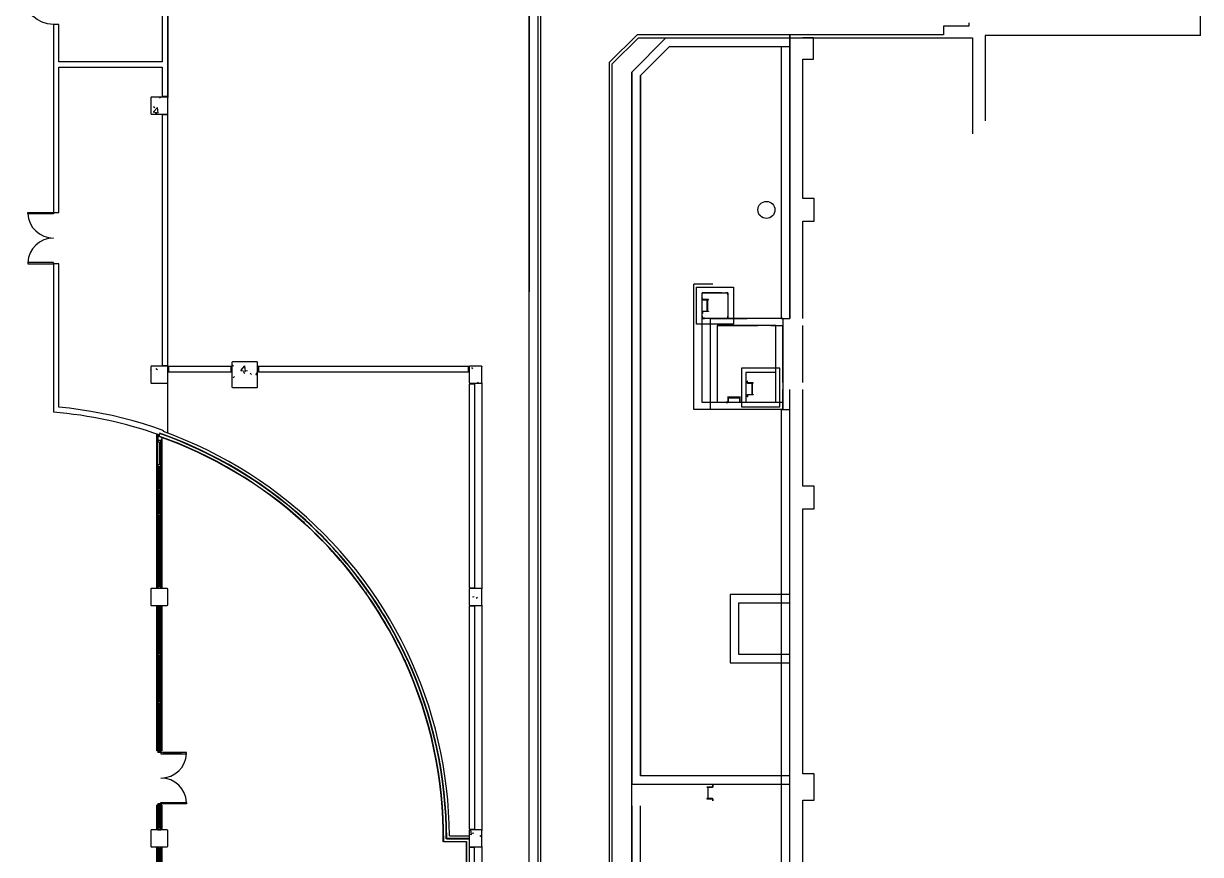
# Model space of a CAD drawing. Extents: x -2225 to 2382, y 4758 to 10467.
# Drawn here: x 698 to 2350, y 7606 to 8773 of the extents above; entities that cross this region are included whole.
import ezdxf

# ---------------------------------------------------------------- set-up
doc = ezdxf.new("R2010")
doc.units = 0
doc.header["$LTSCALE"] = 48
doc.header["$MEASUREMENT"] = 0
doc.layers.get('0').update_dxf_attribs({"linetype": 'CONTINUOUS'})
for name, color, linetype in [('COL', 14, 'CONTINUOUS'), ('EQUIP', 30, 'CONTINUOUS'), ('EXDOOR', 8, 'CONTINUOUS'), ('EXWALL', 8, 'CONTINUOUS'), ('EXWINDOW', 8, 'CONTINUOUS')]:
    doc.layers.add(name, color=color, linetype=linetype)

# ---------------------------------------------------------------- blocks, each defined once
blk = doc.blocks.new('*U27')
at = {"linetype": 'BYBLOCK', "flags": 128}
blk.add_lwpolyline([(0, 0), (0.25, 0, -0.414214), (0.23, -0.02), (0.05, -0.02, 0.414214), (0.02, -0.05), (0.02, -0.23, -0.414214), (0, -0.25), (0, 0)], format="xyb", close=True, dxfattribs=at)
blk = doc.blocks.new('6-00-DRS')
at = {"color": 0}
for p, q in [((0, 36), (0, 0)), ((1.8, 36), (0, 36)), ((1.8, 0), (1.8, 36)), ((70.2, 0), (70.2, 36)), ((70.2, 36), (72, 36)), ((72, 36), (72, 0)), ((0, 0), (1.8, 0)), ((72, 0), (70.2, 0))]:
    blk.add_line(p, q, dxfattribs=at)
for centre, start, end in [((-0.1, 0), 0.049, 87.097), ((72.1, 0), 92.903, 179.951)]:
    blk.add_arc(centre, 36.1, start, end, dxfattribs=at)
blk = doc.blocks.new('3-06-DR')
at = {"color": 0}
for p, q in [((0, 42), (0, 0)), ((1.8, 42), (0, 42)), ((1.8, 0), (1.8, 42)), ((0, 0), (1.8, 0))]:
    blk.add_line(p, q, dxfattribs=at)
blk.add_arc((-0.1, 0), 42.1, 0.0359, 87.5264, dxfattribs=at)

msp = doc.modelspace()

# ---------------------------------------------------------------- linework, layer by layer
at = {"layer": 'COL', "ltscale": 0.01}
for p, q in [((877.1, 8669.6), (876.4, 8668.8)), ((876.4, 8668.8), (876.4, 8646.3)), ((899.6, 8669.6), (877.1, 8669.6)), ((888.7, 8668.4), (890.2, 8669.6)), ((900.4, 8668.8), (899.6, 8669.6)), ((900.4, 8646.3), (900.4, 8668.8)), ((876.4, 8646.3), (877.1, 8645.6)), ((877.1, 8645.6), (899.6, 8645.6)), ((879.9, 8648.6), (886.8, 8647.6)), ((880, 8648.6), (885.9, 8654.8)), ((880.1, 8656.4), (882.3, 8655)), ((882.6, 8647.7), (884.5, 8646)), ((886.7, 8647.6), (885.9, 8654.9)), ((899.6, 8645.6), (900.4, 8646.3)), ((991.1, 8297.6), (990.4, 8296.8)), ((990.4, 8296.8), (990.4, 8262.3)), ((1025.6, 8297.6), (991.1, 8297.6)), ((1026.4, 8296.8), (1025.6, 8297.6)), ((1026.4, 8262.3), (1026.4, 8296.8)), ((877.1, 8291.6), (876.4, 8290.8)), ((876.4, 8290.8), (876.4, 8268.3)), ((876.4, 8286.2), (876.7, 8286.5)), ((899.6, 8291.6), (877.1, 8291.6)), ((883.4, 8288.5), (885.6, 8287.1)), ((900.4, 8290.8), (899.6, 8291.6)), ((900.4, 8268.3), (900.4, 8290.8)), ((990.4, 8293.5), (992.4, 8292.3)), ((1002.6, 8285.8), (1008.6, 8292)), ((1002.6, 8285.8), (1009.5, 8284.7)), ((1006.4, 8283.3), (1008.6, 8281.9)), ((1009.4, 8284.7), (1008.6, 8292)), ((1009.8, 8285.1), (1012.3, 8285.4)), ((1016.1, 8281.8), (1018, 8280.1)), ((1023.9, 8280), (1026.4, 8283)), ((1023.9, 8280), (1026.4, 8279.8)), ((1324.1, 8291.6), (1323.4, 8290.8)), ((1323.4, 8290.8), (1323.4, 8268.3)), ((1340.6, 8291.6), (1324.1, 8291.6)), ((1326.5, 8289.8), (1328.3, 8288.1)), ((1341.4, 8290.8), (1340.6, 8291.6)), ((1341.4, 8268.3), (1341.4, 8290.8)), ((876.4, 8268.3), (877.1, 8267.6)), ((877.1, 8267.6), (899.6, 8267.6)), ((899.6, 8267.6), (900.4, 8268.3)), ((990.4, 8262.3), (991.1, 8261.6)), ((991.9, 8275.4), (993.9, 8277)), ((1025.6, 8261.6), (1026.4, 8262.3)), ((1323.4, 8268.3), (1324.1, 8267.6)), ((1324.1, 8267.6), (1340.6, 8267.6)), ((1334.4, 8269.4), (1336.5, 8268.1)), ((1340.6, 8267.6), (1341.4, 8268.3)), ((991.1, 8261.6), (1025.6, 8261.6)), ((877.1, 7979.6), (876.4, 7978.8)), ((876.4, 7978.8), (876.4, 7956.3)), ((899.6, 7979.6), (877.1, 7979.6)), ((900.4, 7978.8), (899.6, 7979.6)), ((900.4, 7956.3), (900.4, 7978.8)), ((1324.1, 7979.6), (1323.4, 7978.8)), ((1323.4, 7978.8), (1323.4, 7956.3)), ((1340.6, 7979.6), (1324.1, 7979.6)), ((1328.1, 7967.7), (1330.6, 7968.1)), ((1333.2, 7965.7), (1335.2, 7967.3)), ((1341.4, 7978.8), (1340.6, 7979.6)), ((1341.4, 7956.3), (1341.4, 7978.8)), ((876.4, 7956.3), (877.1, 7955.6)), ((877.1, 7955.6), (899.6, 7955.6)), ((899.6, 7955.6), (900.4, 7956.3)), ((1323.4, 7956.3), (1324.1, 7955.6)), ((1324.1, 7955.6), (1340.6, 7955.6)), ((1340.6, 7955.6), (1341.4, 7956.3)), ((877.1, 7640.6), (876.4, 7639.8)), ((876.4, 7639.8), (876.4, 7617.3)), ((899.6, 7640.6), (877.1, 7640.6)), ((900.4, 7639.8), (899.6, 7640.6)), ((900.4, 7617.3), (900.4, 7639.8)), ((1323.4, 7638.7), (1325.2, 7640.6)), ((1324.1, 7640.6), (1323.4, 7639.8)), ((1323.4, 7639.8), (1323.4, 7617.3)), ((1323.4, 7634.4), (1326.6, 7633.9)), ((1340.6, 7640.6), (1324.1, 7640.6)), ((1326.6, 7633.9), (1325.8, 7640.6)), ((1327.6, 7636.1), (1330.1, 7636.4)), ((1341.4, 7639.8), (1340.6, 7640.6)), ((1341.4, 7617.3), (1341.4, 7639.8)), ((876.4, 7617.3), (877.1, 7616.6)), ((899.6, 7616.6), (900.4, 7617.3)), ((1323.4, 7617.3), (1324.1, 7616.6)), ((1338.5, 7632.8), (1340.6, 7631.4)), ((1340.6, 7616.6), (1341.4, 7617.3)), ((877.1, 7616.6), (899.6, 7616.6)), ((1324.1, 7616.6), (1340.6, 7616.6))]:
    msp.add_line(p, q, dxfattribs=at)
at = {"layer": 'COL', "flags": 128}
for points in [[(1650.7, 8387.8), (1650.7, 8385.5, 0.414214), (1651.5, 8384.8), (1659.2, 8384.8), (1659.2, 8385.1), (1651.5, 8385.1, -0.414214), (1651.1, 8385.5), (1651.1, 8387.8), (1650.7, 8387.8)], [(1650.7, 8365.8), (1650.7, 8368, -0.414214), (1651.5, 8368.8), (1659.2, 8368.8), (1659.2, 8368.4), (1651.5, 8368.4, 0.414214), (1651.1, 8368), (1651.1, 8365.8), (1650.7, 8365.8)], [(1665.7, 7703.4), (1665.7, 7701.1, -0.414214), (1665, 7700.4), (1657.2, 7700.4), (1657.2, 7700.7), (1665, 7700.7, 0.414214), (1665.4, 7701.1), (1665.4, 7703.4), (1665.7, 7703.4)], [(1665.7, 7681.4), (1665.7, 7683.6, 0.414214), (1665, 7684.4), (1657.2, 7684.4), (1657.2, 7684), (1665, 7684, -0.414214), (1665.4, 7683.6), (1665.4, 7681.4), (1665.7, 7681.4)]]:
    msp.add_lwpolyline(points, format="xyb", close=True, dxfattribs=at)
for points in [[(1657.4, 8368.8), (1657.4, 8384.8), (1658.1, 8384.8), (1658.1, 8368.8), (1657.4, 8368.8)], [(1659.1, 7684.4), (1659.1, 7700.4), (1658.4, 7700.4), (1658.4, 7684.4), (1659.1, 7684.4)]]:
    msp.add_lwpolyline(points, close=True, dxfattribs=at)
at = {"layer": 'EQUIP', "flags": 128}
for points in [[(1650.7, 8387.8), (1650.7, 8385.5, 0.414214), (1651.5, 8384.8), (1659.2, 8384.8), (1659.2, 8385.1), (1651.5, 8385.1, -0.414214), (1651.1, 8385.5), (1651.1, 8387.8), (1650.7, 8387.8)], [(1650.7, 8365.8), (1650.7, 8368, -0.414214), (1651.5, 8368.8), (1659.2, 8368.8), (1659.2, 8368.4), (1651.5, 8368.4, 0.414214), (1651.1, 8368), (1651.1, 8365.8), (1650.7, 8365.8)], [(1713.7, 8270.8), (1713.7, 8268.5, 0.414214), (1714.5, 8267.8), (1722.2, 8267.8), (1722.2, 8268.1), (1714.5, 8268.1, -0.414214), (1714.1, 8268.5), (1714.1, 8270.8), (1713.7, 8270.8)], [(1713.7, 8248.8), (1713.7, 8251, -0.414214), (1714.5, 8251.8), (1722.2, 8251.8), (1722.2, 8251.4), (1714.5, 8251.4, 0.414214), (1714.1, 8251), (1714.1, 8248.8), (1713.7, 8248.8)]]:
    msp.add_lwpolyline(points, format="xyb", close=True, dxfattribs=at)
for points in [[(1657.4, 8384.8), (1657.4, 8368.8), (1658.1, 8368.8), (1658.1, 8384.8), (1657.4, 8384.8)], [(1720.4, 8267.8), (1720.4, 8251.8), (1721.1, 8251.8), (1721.1, 8267.8), (1720.4, 8267.8)]]:
    msp.add_lwpolyline(points, close=True, dxfattribs=at)
at = {"layer": 'EXWALL'}
for p, q in [((900.2, 8670.6), (900.2, 9022.6)), ((900.4, 9024.3), (900.4, 8668.8)), ((1407.7, 7088.8), (1407.7, 8868.2)), ((1407.7, 8868.2), (1407.7, 8396.1)), ((1419.7, 8868.2), (1419.7, 8396.1)), ((1419.7, 8853.1), (1419.7, 7088.1)), ((1424, 7084.9), (1424, 8853.1)), ((892.6, 8823.6), (892.6, 8718.8)), ((2025.1, 8774), (2025.1, 8769)), ((2350.1, 8756), (2350.1, 8786)), ((2025.1, 8769), (1989.1, 8769)), ((1989.1, 8769), (1989.1, 8757.1)), ((1559.2, 8757.1), (1520, 8717.9)), ((1524.2, 8716.1), (1560.9, 8752.8)), ((1599.7, 8752.7), (1551.7, 8704.7)), ((1989.1, 8757.1), (1559.2, 8757.1)), ((1560.9, 8752.8), (2029.8, 8752.8)), ((1599.7, 8752.7), (1773.7, 8752.7)), ((1773.7, 8358.8), (1773.7, 8757)), ((1773.7, 8358.8), (1773.7, 8757)), ((1773.7, 8757), (1773.7, 8358.8)), ((1806.7, 8752.7), (1791.7, 8752.7)), ((1806.7, 8722.7), (1806.7, 8752.7)), ((2029.8, 8752.8), (2029.8, 8618)), ((2350.1, 8756), (2047.8, 8756)), ((2047.8, 8756), (2047.8, 8636)), ((1604.7, 8740.7), (1563.7, 8699.8)), ((1604.7, 8740.7), (1773.7, 8740.7)), ((1761.7, 8358.8), (1761.7, 8740.7)), ((1761.7, 8358.8), (1761.7, 8740.7)), ((892.6, 8711.6), (892.6, 8670.6)), ((1520, 8717.9), (1520, 6928.9)), ((1524.2, 6928.9), (1524.2, 8716.1)), ((1791.7, 8527.2), (1791.7, 8722.7)), ((1791.7, 8722.7), (1806.7, 8722.7)), ((1551.7, 8704.7), (1551.7, 7704.4)), ((1551.7, 6908.8), (1551.7, 8704.7)), ((1551.7, 8704.7), (1551.7, 8396.1)), ((1563.7, 8699.8), (1563.7, 8517.1)), ((1563.7, 7716.4), (1563.7, 8699.8)), ((1563.7, 8699.8), (1563.7, 8396.1)), ((892.6, 8670.6), (900.2, 8670.6)), ((892.6, 8644.6), (892.6, 8292.6)), ((900.2, 8644.6), (892.6, 8644.6)), ((900.2, 8292.6), (900.2, 8644.6)), ((900.4, 8290.8), (900.4, 8646.3)), ((1807.7, 8527.2), (1791.7, 8527.2)), ((1807.7, 8495.2), (1807.7, 8527.2)), ((1563.7, 8505.1), (1563.7, 7716.4)), ((1791.7, 8358.8), (1791.7, 8495.2)), ((1791.7, 8495.2), (1807.7, 8495.2)), ((1551.7, 7704.4), (1551.7, 8396.1)), ((1638.7, 8230.8), (1638.7, 8406.8)), ((1665.7, 8406.8), (1638.7, 8406.8)), ((1638.7, 8230.8), (1638.7, 8404.8)), ((1642.7, 8402.8), (1694.7, 8402.8)), ((1642.7, 8350.8), (1642.7, 8402.8)), ((1650.7, 8240.8), (1650.7, 8394.8)), ((1677.7, 8394.8), (1650.7, 8394.8)), ((1650.7, 8394.8), (1686.7, 8394.8)), ((1650.7, 8358.8), (1650.7, 8394.8)), ((1686.7, 8394.8), (1686.7, 8358.8)), ((1694.7, 8402.8), (1694.7, 8350.8)), ((1694.7, 8350.8), (1642.7, 8350.8)), ((1763.7, 8358.8), (1650.7, 8358.8)), ((1661.7, 8358.8), (1661.7, 8230.8)), ((1661.7, 8358.8), (1661.7, 8230.8)), ((1661.7, 8358.8), (1713.7, 8358.8)), ((1753.7, 8348.8), (1671.7, 8348.8)), ((1671.7, 8348.8), (1728.7, 8348.8)), ((1671.7, 8348.8), (1671.7, 8240.8)), ((1671.7, 8348.8), (1713.7, 8348.8)), ((1746.7, 8348.8), (1763.7, 8348.8)), ((1753.7, 8240.8), (1753.7, 8348.8)), ((1761.7, 8358.8), (1773.7, 8358.8)), ((1763.7, 8358.8), (1763.8, 8230.8)), ((1763.7, 8268.8), (1763.7, 8348.8)), ((1791.7, 8268.8), (1791.7, 8348.8)), ((892.6, 8292.6), (900.2, 8292.6)), ((900.4, 8291.6), (990.4, 8291.6)), ((901.4, 8291.4), (901.4, 8283.7)), ((989.4, 8291.4), (901.4, 8291.4)), ((901.4, 8283.7), (989.4, 8283.7)), ((989.4, 8283.7), (989.4, 8291.4)), ((1026.4, 8291.6), (1324.1, 8291.6)), ((1027.4, 8291.4), (1027.4, 8283.7)), ((1322.4, 8291.4), (1027.4, 8291.4)), ((1027.4, 8283.7), (1322.4, 8283.7)), ((1322.4, 8283.7), (1322.4, 8291.4)), ((1340.6, 8291.6), (1341.4, 8291.6)), ((1341.4, 8291.6), (1341.4, 8290.8)), ((1759.7, 8288.8), (1705.7, 8288.8)), ((1705.7, 8288.8), (1705.7, 8234.8)), ((1753.7, 8282.8), (1711.7, 8282.8)), ((1711.7, 8282.8), (1711.7, 8240.8)), ((1759.7, 8234.8), (1759.7, 8288.8)), ((1323.6, 8266.6), (1323.6, 7980.6)), ((1331.2, 8266.6), (1323.6, 8266.6)), ((1331.2, 7980.6), (1331.2, 8266.6)), ((1341.4, 8268.3), (1341.4, 7978.8)), ((1713.7, 8270.8), (1713.7, 8268.5)), ((1714.1, 8270.8), (1713.7, 8270.8)), ((1714.1, 8268.5), (1714.1, 8270.8)), ((1722.2, 8268.1), (1714.5, 8268.1)), ((1714.5, 8267.8), (1722.2, 8267.8)), ((1720.4, 8267.8), (1720.4, 8251.8)), ((1721.1, 8267.8), (1720.4, 8267.8)), ((1721.1, 8251.8), (1721.1, 8267.8)), ((1722.2, 8267.8), (1722.2, 8268.1)), ((1687.2, 8249.3), (1686.8, 8249.3)), ((1686.8, 8249.3), (1686.8, 8241.5)), ((1687.2, 8241.5), (1687.2, 8249.3)), ((1703.2, 8248.1), (1687.2, 8248.1)), ((1687.2, 8248.1), (1687.2, 8247.4)), ((1687.2, 8247.4), (1703.2, 8247.4)), ((1703.2, 8241.5), (1703.2, 8249.3)), ((1703.2, 8249.3), (1703.6, 8249.3)), ((1703.2, 8247.4), (1703.2, 8248.1)), ((1703.6, 8249.3), (1703.6, 8241.5)), ((1713.7, 8248.8), (1713.7, 8251)), ((1714.1, 8248.8), (1713.7, 8248.8)), ((1714.1, 8251), (1714.1, 8248.8)), ((1714.5, 8251.8), (1722.2, 8251.8)), ((1722.2, 8251.4), (1714.5, 8251.4)), ((1720.4, 8251.8), (1721.1, 8251.8)), ((1722.2, 8251.8), (1722.2, 8251.4)), ((1763.7, 8230.8), (1763.7, 8258.8)), ((1773.7, 7526.3), (1773.7, 8258.8)), ((1791.7, 8123.2), (1791.7, 8258.8)), ((1763.7, 8230.8), (1638.7, 8230.8)), ((1763.7, 8240.8), (1650.7, 8240.8)), ((1686.4, 8241.1), (1684.2, 8241.1)), ((1684.2, 8241.1), (1684.2, 8240.8)), ((1684.2, 8240.8), (1686.4, 8240.8)), ((1703.9, 8241.1), (1706.2, 8241.1)), ((1706.2, 8240.8), (1703.9, 8240.8)), ((1705.7, 8234.8), (1759.7, 8234.8)), ((1706.2, 8241.1), (1706.2, 8240.8)), ((1761.7, 7590.2), (1761.7, 8230.8)), ((1761.7, 8230.8), (1773.7, 8230.8)), ((1761.7, 8230.8), (1773.7, 8230.8)), ((1807.7, 8123.2), (1791.7, 8123.2)), ((1807.7, 8091.2), (1807.7, 8123.2)), ((1791.7, 7719.2), (1791.7, 8091.2)), ((1791.7, 8091.2), (1807.7, 8091.2)), ((1323.6, 7980.6), (1331.2, 7980.6)), ((1773.7, 7971.1), (1689.7, 7971.1)), ((1689.7, 7971.1), (1689.7, 7875.1)), ((1323.6, 7954.6), (1323.6, 7641.6)), ((1331.2, 7954.6), (1323.6, 7954.6)), ((1331.2, 7641.6), (1331.2, 7954.6)), ((1341.4, 7956.3), (1341.4, 7639.8)), ((1773.7, 7959.1), (1701.7, 7959.1)), ((1701.7, 7959.1), (1701.7, 7887.1)), ((1701.7, 7887.1), (1773.7, 7887.1)), ((1689.7, 7875.1), (1773.7, 7875.1)), ((1665.7, 7716.4), (1563.7, 7716.4)), ((1665.7, 7716.4), (1563.7, 7716.4)), ((1773.7, 7716.4), (1563.7, 7716.4)), ((1807.7, 7719.2), (1791.7, 7719.2)), ((1807.7, 7682.2), (1807.7, 7719.2)), ((1665.7, 7704.4), (1551.7, 7704.4)), ((1665.7, 7704.4), (1551.7, 7704.4)), ((1773.7, 7704.4), (1563.7, 7704.4)), ((1551.7, 7674.4), (1551.7, 7590.2)), ((1563.7, 7590.2), (1563.7, 7674.4)), ((1791.7, 7526.3), (1791.7, 7682.2)), ((1791.7, 7682.2), (1807.7, 7682.2)), ((1323.6, 7641.6), (1331.2, 7641.6)), ((1319.1, 7623.6), (1319.1, 7478.9)), ((1319.8, 7624.2), (1319.8, 7478.9)), ((1323.4, 7623.6), (1323.4, 7186.3)), ((1341.4, 7617.3), (1341.4, 7323.8)), ((1331, 7615.6), (1323.4, 7615.6)), ((1331, 7323.8), (1331, 7615.6))]:
    msp.add_line(p, q, dxfattribs=at)
at = {"layer": 'EXWALL', "ltscale": 0.01}
for p, q in [((739.8, 8771.6), (739.8, 8507.6)), ((747.4, 8771.6), (739.8, 8771.6)), ((747.4, 8718.8), (747.4, 8771.6)), ((892.6, 8718.8), (747.4, 8718.8)), ((747.4, 8711.6), (892.6, 8711.6)), ((747.4, 8507.6), (747.4, 8711.6)), ((739.8, 8507.6), (747.4, 8507.6)), ((747.4, 8435.6), (739.8, 8435.6)), ((739.8, 8435.6), (739.8, 8227.2)), ((747.4, 8234.2), (747.4, 8435.6)), ((900.4, 8197.4), (900.4, 8268.3)), ((762.4, 8232.5), (747.4, 8234.2)), ((777.4, 8230.5), (762.4, 8232.5)), ((792.4, 8228.1), (777.4, 8230.5)), ((807.3, 8225.3), (792.4, 8228.1)), ((822.1, 8222.2), (807.3, 8225.3)), ((836.8, 8218.7), (822.1, 8222.2)), ((851.5, 8214.8), (836.8, 8218.7)), ((866, 8210.6), (851.5, 8214.8)), ((880.5, 8206), (866, 8210.6)), ((894.8, 8201), (880.5, 8206)), ((884.9, 7979.6), (884.9, 8196.4)), ((886.2, 8196), (886.2, 8187.6)), ((889.1, 8197.5), (887.6, 8193.1)), ((908.8, 8190.1), (893, 8196.1)), ((894.3, 8199.7), (894.8, 8201)), ((910.1, 8193.8), (894.3, 8199.7)), ((886.2, 8187.6), (891.2, 8187.6)), ((891.2, 8187.6), (892.8, 8191.2)), ((891.9, 8189.1), (891.9, 7979.6)), ((924.4, 8183.8), (908.8, 8190.1)), ((925.6, 8187.5), (910.1, 8193.8)), ((939.8, 8177), (924.4, 8183.8)), ((941, 8180.7), (925.6, 8187.5)), ((956.2, 8173.5), (941, 8180.7)), ((955.1, 8169.7), (939.8, 8177)), ((970.1, 8162.1), (955.1, 8169.7)), ((971.2, 8165.8), (956.2, 8173.5)), ((986, 8157.8), (971.2, 8165.8)), ((984.9, 8154), (970.1, 8162.1)), ((999.5, 8145.5), (984.9, 8154)), ((1000.6, 8149.4), (986, 8157.8)), ((1014.9, 8140.5), (1000.6, 8149.4)), ((1013.8, 8136.6), (999.5, 8145.5)), ((1027.9, 8127.3), (1013.8, 8136.6)), ((1028.9, 8131.3), (1014.9, 8140.5)), ((1042.7, 8121.7), (1028.9, 8131.3)), ((1041.7, 8117.6), (1027.9, 8127.3)), ((1055.2, 8107.6), (1041.7, 8117.6)), ((1056.3, 8111.7), (1042.7, 8121.7)), ((1068.5, 8097.1), (1055.2, 8107.6)), ((1069.5, 8101.3), (1056.3, 8111.7)), ((1081.4, 8086.3), (1068.5, 8097.1)), ((1082.4, 8090.6), (1069.5, 8101.3)), ((1094.1, 8075.2), (1081.4, 8086.3)), ((1095.1, 8079.5), (1082.4, 8090.6)), ((1090.9, 8071.8), (1091.6, 8072.5)), ((1092, 8072.2), (1091.3, 8071.4)), ((1091.6, 8072.5), (1092, 8072.2)), ((1093.4, 8074.4), (1094.1, 8075.2)), ((1093.8, 8074.1), (1093.4, 8074.4)), ((1094.4, 8074.8), (1093.8, 8074.1)), ((1107.4, 8068), (1095.1, 8079.5)), ((1119.5, 8056.2), (1107.4, 8068)), ((1131.1, 8044.1), (1119.5, 8056.2)), ((1142.5, 8031.7), (1131.1, 8044.1)), ((1153.5, 8019), (1142.5, 8031.7)), ((1164.1, 8006), (1153.5, 8019)), ((1174.4, 7992.6), (1164.1, 8006)), ((1184.3, 7979), (1174.4, 7992.6)), ((1177.7, 7973.7), (1178.5, 7974.2)), ((1178.8, 7973.8), (1178, 7973.3)), ((1178.5, 7974.2), (1178.8, 7973.8)), ((1193.8, 7965.2), (1184.3, 7979)), ((1202.9, 7951), (1193.8, 7965.2)), ((884.9, 7751.3), (884.9, 7955.6)), ((891.9, 7955.6), (891.9, 7751.3)), ((1211.7, 7936.7), (1202.9, 7951)), ((1220, 7922.1), (1211.7, 7936.7)), ((1227.9, 7907.2), (1220, 7922.1)), ((1235.5, 7892.2), (1227.9, 7907.2)), ((1242.5, 7876.9), (1235.5, 7892.2)), ((1232.7, 7878), (1233.6, 7878.4)), ((1233.8, 7878), (1232.9, 7877.6)), ((1239.7, 7862.7), (1233.1, 7877.7)), ((1240, 7862.8), (1233.4, 7877.8)), ((1233.6, 7878.4), (1233.8, 7878)), ((1236, 7879.6), (1236.9, 7880)), ((1236.2, 7879.1), (1236, 7879.6)), ((1237.1, 7879.5), (1236.2, 7879.1)), ((1243.2, 7864.5), (1236.6, 7879.3)), ((1243.4, 7864.6), (1236.9, 7879.4)), ((1243.6, 7864.7), (1237.1, 7879.5)), ((1249.2, 7861.5), (1242.5, 7876.9)), ((1245.9, 7847.6), (1239.7, 7862.7)), ((1246.1, 7847.7), (1240, 7862.8)), ((1249.3, 7849.5), (1243.2, 7864.5)), ((1249.6, 7849.6), (1243.4, 7864.6)), ((1249.8, 7849.8), (1243.6, 7864.7)), ((1255.5, 7845.8), (1249.2, 7861.5)), ((1255.1, 7834.3), (1249.3, 7849.5)), ((1255.3, 7834.4), (1249.6, 7849.6)), ((1255.5, 7834.6), (1249.8, 7849.8)), ((1251.7, 7832.3), (1245.9, 7847.6)), ((1251.9, 7832.4), (1246.1, 7847.7)), ((1257, 7816.9), (1251.7, 7832.3)), ((1257.3, 7817), (1251.9, 7832.4)), ((1260.4, 7819), (1255.1, 7834.3)), ((1260.6, 7819.1), (1255.3, 7834.4)), ((1261.3, 7830), (1255.5, 7845.8)), ((1260.8, 7819.3), (1255.5, 7834.6)), ((1261.9, 7801.3), (1257, 7816.9)), ((1262.2, 7801.4), (1257.3, 7817)), ((1265.3, 7803.6), (1260.4, 7819)), ((1265.6, 7803.7), (1260.6, 7819.1)), ((1265.7, 7803.9), (1260.8, 7819.3)), ((1266.6, 7814.1), (1261.3, 7830)), ((1266.4, 7785.6), (1261.9, 7801.3)), ((1266.7, 7785.7), (1262.2, 7801.4)), ((1269.8, 7788), (1265.3, 7803.6)), ((1270.1, 7788.1), (1265.6, 7803.7)), ((1270.2, 7788.4), (1265.7, 7803.9)), ((1271.5, 7798), (1266.6, 7814.1)), ((1270.5, 7769.8), (1266.4, 7785.6)), ((1270.8, 7769.9), (1266.7, 7785.7)), ((1273.9, 7772.3), (1269.8, 7788)), ((1274.1, 7772.4), (1270.1, 7788.1)), ((1274.3, 7772.7), (1270.2, 7788.4)), ((1276, 7781.8), (1271.5, 7798)), ((1274.1, 7753.9), (1270.5, 7769.8)), ((1274.4, 7754), (1270.8, 7769.9)), ((1277.5, 7756.5), (1273.9, 7772.3)), ((1277.8, 7756.6), (1274.1, 7772.4)), ((1278, 7756.9), (1274.3, 7772.7)), ((1280, 7765.5), (1276, 7781.8)), ((886.2, 7751.3), (884.9, 7751.3)), ((891.9, 7751.3), (890.7, 7751.3)), ((1277.3, 7737.9), (1274.1, 7753.9)), ((1277.6, 7737.9), (1274.4, 7754)), ((1280.8, 7740.6), (1277.5, 7756.5)), ((1281, 7740.7), (1277.8, 7756.6)), ((1281.2, 7741.1), (1278, 7756.9)), ((1283.6, 7749), (1280, 7765.5)), ((1280.1, 7721.8), (1277.3, 7737.9)), ((1280.3, 7721.8), (1277.6, 7737.9)), ((1283.6, 7724.7), (1280.8, 7740.6)), ((1283.8, 7724.7), (1281, 7740.7)), ((1284, 7725.1), (1281.2, 7741.1)), ((1286.7, 7732.5), (1283.6, 7749)), ((1282.4, 7705.6), (1280.1, 7721.8)), ((1282.7, 7705.7), (1280.3, 7721.8)), ((1285.9, 7708.6), (1283.6, 7724.7)), ((1286.2, 7708.7), (1283.8, 7724.7)), ((1286.4, 7709.1), (1284, 7725.1)), ((1289.3, 7715.9), (1286.7, 7732.5)), ((1284.3, 7689.4), (1282.4, 7705.6)), ((1284.6, 7689.4), (1282.7, 7705.7)), ((1287.9, 7692.5), (1285.9, 7708.6)), ((1288.1, 7692.6), (1286.2, 7708.7)), ((1288.3, 7693.1), (1286.4, 7709.1)), ((1291.5, 7699.2), (1289.3, 7715.9)), ((1285.7, 7673.1), (1284.3, 7689.4)), ((1286, 7673.2), (1284.6, 7689.4)), ((1289.4, 7676.4), (1287.9, 7692.5)), ((1289.6, 7676.4), (1288.1, 7692.6)), ((1289.8, 7676.9), (1288.3, 7693.1)), ((1293.3, 7682.5), (1291.5, 7699.2)), ((884.9, 7640.6), (884.9, 7675.3)), ((886.2, 7675.3), (884.9, 7675.3)), ((891.9, 7675.3), (890.7, 7675.3)), ((891.9, 7675.3), (891.9, 7640.6)), ((1286.7, 7656.8), (1285.7, 7673.1)), ((1287, 7656.8), (1286, 7673.2)), ((1290.4, 7660.2), (1289.4, 7676.4)), ((1290.7, 7660.2), (1289.6, 7676.4)), ((1290.9, 7660.8), (1289.8, 7676.9)), ((1294.5, 7665.7), (1293.3, 7682.5)), ((1287.3, 7640.5), (1286.7, 7656.8)), ((1287.5, 7640.5), (1287, 7656.8)), ((1291.1, 7644), (1290.4, 7660.2)), ((1291.3, 7644), (1290.7, 7660.2)), ((1291.6, 7644.6), (1290.9, 7660.8)), ((1295.3, 7648.9), (1294.5, 7665.7)), ((1287.4, 7624.2), (1287.3, 7640.5)), ((1287.6, 7624.2), (1287.5, 7640.5)), ((1291.3, 7627.8), (1291.1, 7644)), ((1291.5, 7627.8), (1291.3, 7644)), ((1291.8, 7628.4), (1291.6, 7644.6)), ((1295.6, 7632.1), (1295.3, 7648.9)), ((1287.4, 7624.2), (1319.8, 7624.2)), ((1291.8, 7627.8), (1291.3, 7627.8)), ((1323.4, 7628.4), (1291.8, 7628.4)), ((1291.8, 7627.8), (1323.4, 7627.8)), ((1295.6, 7632.1), (1323.4, 7632.1)), ((884.9, 7544.7), (884.9, 7616.6)), ((891.9, 7616.6), (891.9, 7544.7))]:
    msp.add_line(p, q, dxfattribs=at)
at = {"layer": 'EXWALL'}
msp.add_circle((1740.7, 8511.1), 12, dxfattribs=at)
for centre, radius, start, end in [((1714.5, 8268.5), 0.75, 180, 270), ((1714.5, 8268.5), 0.375, 180, 270), ((1714.5, 8251), 0.75, 90, 180), ((1714.5, 8251), 0.375, 90, 180), ((1686.4, 8241.5), 0.75, 270, 360), ((1686.4, 8241.5), 0.375, 270, 0), ((1703.9, 8241.5), 0.75, 180, 270), ((1703.9, 8241.5), 0.375, 180, 270)]:
    msp.add_arc(centre, radius, start, end, dxfattribs=at)
at = {"layer": 'EXWALL', "ltscale": 0.01}
for radius, start, end in [(600.7, 70.587, 85.1194), (602.6, 47.7611, 70.587), (602.9, 47.7611, 70.587), (603.1, 70.1947, 70.587), (598.5, 47.7656, 70.587), (599, 47.7657, 70.587), (598.7, 47.7657, 70.587), (598.5, 35.204, 47.7178), (598.7, 35.2041, 47.7178), (599, 35.2041, 47.7179), (602.6, 24.6312, 47.7136), (602.9, 24.6312, 47.7136), (603.1, 24.6311, 47.7135), (598.5, 24.6257, 35.1562), (598.7, 24.6258, 35.1562), (599, 24.6258, 35.1563), (598.5, 359.5137, 24.5778)]:
    msp.add_arc((688.6, 7628.6), radius, start, end, dxfattribs=at)
at = {"layer": 'EXWINDOW', "ltscale": 0.01}
for p, q in [((886.1, 8187.6), (886.1, 8185.6)), ((886.2, 8187.6), (886.1, 8187.6)), ((886.1, 8153), (886.1, 8185.6)), ((886.1, 8185.6), (887.9, 8185.6)), ((888.9, 8153), (888.9, 8185.6)), ((888.9, 8185.6), (890.6, 8185.6)), ((890.6, 8185.6), (890.6, 8187.6)), ((890.6, 8153), (890.6, 8185.6)), ((886.1, 8153), (886.1, 8151)), ((890.6, 8153), (886.1, 8153)), ((886.1, 8151), (890.6, 8151)), ((886.1, 8119), (886.1, 8151)), ((887.9, 8151), (887.9, 8119)), ((888.9, 8119), (888.9, 8151)), ((890.6, 8151), (890.6, 8153)), ((890.6, 8119), (890.6, 8151)), ((886.1, 8119), (886.1, 8117)), ((890.6, 8119), (886.1, 8119)), ((886.1, 8117), (890.6, 8117)), ((886.1, 8085), (886.1, 8117)), ((887.9, 8117), (887.9, 8085)), ((888.9, 8085), (888.9, 8117)), ((890.6, 8117), (890.6, 8119)), ((890.6, 8085), (890.6, 8117)), ((886.1, 8085), (886.1, 8083)), ((890.6, 8085), (886.1, 8085)), ((886.1, 8051), (886.1, 8083)), ((886.1, 8083), (890.6, 8083)), ((887.9, 8083), (887.9, 8051)), ((888.9, 8051), (888.9, 8083)), ((890.6, 8083), (890.6, 8085)), ((890.6, 8051), (890.6, 8083)), ((886.1, 8051), (886.1, 8049)), ((890.6, 8051), (886.1, 8051)), ((886.1, 8017), (886.1, 8049)), ((886.1, 8049), (887.9, 8049)), ((887.9, 8049), (887.9, 8017)), ((888.9, 8049), (887.9, 8049)), ((888.9, 8017), (888.9, 8049)), ((888.9, 8049), (890.6, 8049)), ((890.6, 8049), (890.6, 8051)), ((890.6, 8017), (890.6, 8049)), ((886.1, 8017), (886.1, 8015)), ((890.6, 8017), (886.1, 8017)), ((886.1, 7981.8), (886.1, 8015)), ((886.1, 8015), (890.6, 8015)), ((887.9, 8017), (888.9, 8017)), ((887.9, 8015), (887.9, 7981.8)), ((888.9, 8015), (887.9, 8015)), ((888.9, 7981.8), (888.9, 8015)), ((890.6, 8015), (890.6, 8017)), ((890.6, 7981.8), (890.6, 8015)), ((886.1, 7981.8), (886.1, 7979.8)), ((890.6, 7981.8), (886.1, 7981.8)), ((890.6, 7979.8), (890.6, 7981.8)), ((886.1, 7979.8), (890.6, 7979.8)), ((886.2, 7955.3), (886.2, 7953.3)), ((890.7, 7955.3), (886.2, 7955.3)), ((886.2, 7953.3), (887.9, 7953.3)), ((886.2, 7920.6), (886.2, 7953.3)), ((887.9, 7953.3), (887.9, 7920.6)), ((888.9, 7953.3), (887.9, 7953.3)), ((888.9, 7920.6), (888.9, 7953.3)), ((888.9, 7953.3), (890.7, 7953.3)), ((890.7, 7953.3), (890.7, 7955.3)), ((890.7, 7920.6), (890.7, 7953.3)), ((886.2, 7920.6), (886.2, 7918.6)), ((890.7, 7920.6), (886.2, 7920.6)), ((886.2, 7918.6), (890.7, 7918.6)), ((886.2, 7887.1), (886.2, 7918.6)), ((887.9, 7918.6), (887.9, 7887.1)), ((888.9, 7918.6), (887.9, 7918.6)), ((888.9, 7887.1), (888.9, 7918.6)), ((890.7, 7918.6), (890.7, 7920.6)), ((890.7, 7887.1), (890.7, 7918.6)), ((886.2, 7887.1), (886.2, 7885.1)), ((890.7, 7887.1), (886.2, 7887.1)), ((886.2, 7885.1), (890.7, 7885.1)), ((886.2, 7853.6), (886.2, 7885.1)), ((887.9, 7885.1), (887.9, 7853.6)), ((888.9, 7885.1), (887.9, 7885.1)), ((888.9, 7853.6), (888.9, 7885.1)), ((890.7, 7885.1), (890.7, 7887.1)), ((890.7, 7853.6), (890.7, 7885.1)), ((886.2, 7853.6), (886.2, 7851.6)), ((890.7, 7853.6), (886.2, 7853.6)), ((886.2, 7851.6), (890.7, 7851.6)), ((886.2, 7820.1), (886.2, 7851.6)), ((887.9, 7851.6), (887.9, 7820.1)), ((888.9, 7851.6), (887.9, 7851.6)), ((888.9, 7820.1), (888.9, 7851.6)), ((890.7, 7851.6), (890.7, 7853.6)), ((890.7, 7820.1), (890.7, 7851.6)), ((886.2, 7820.1), (886.2, 7818.1)), ((890.7, 7820.1), (886.2, 7820.1)), ((886.2, 7818.1), (890.7, 7818.1)), ((886.2, 7786.6), (886.2, 7818.1)), ((887.9, 7818.1), (887.9, 7786.6)), ((888.9, 7818.1), (887.9, 7818.1)), ((888.9, 7786.6), (888.9, 7818.1)), ((890.7, 7818.1), (890.7, 7820.1)), ((890.7, 7786.6), (890.7, 7818.1)), ((886.2, 7786.6), (886.2, 7784.6)), ((890.7, 7786.6), (886.2, 7786.6)), ((886.2, 7784.6), (887.9, 7784.6)), ((886.2, 7751.3), (886.2, 7784.6)), ((887.9, 7784.6), (887.9, 7751.3)), ((888.9, 7784.6), (887.9, 7784.6)), ((888.9, 7751.3), (888.9, 7784.6)), ((888.9, 7784.6), (890.7, 7784.6)), ((890.7, 7784.6), (890.7, 7786.6)), ((890.7, 7751.3), (890.7, 7784.6)), ((886.2, 7751.3), (886.2, 7749.3)), ((890.7, 7751.3), (886.2, 7751.3)), ((887.9, 7751.3), (888.9, 7751.3)), ((890.7, 7749.3), (890.7, 7751.3)), ((890.7, 7749.3), (886.2, 7749.3)), ((893.7, 7748.8), (919.6, 7748.8)), ((893.7, 7748), (919.6, 7748)), ((886.2, 7677.3), (886.2, 7675.3)), ((890.7, 7677.3), (886.2, 7677.3)), ((886.2, 7642.8), (886.2, 7675.3)), ((890.7, 7675.3), (886.2, 7675.3)), ((887.9, 7675.3), (887.9, 7642.8)), ((888.9, 7642.8), (888.9, 7675.3)), ((890.7, 7675.3), (890.7, 7677.3)), ((890.7, 7642.8), (890.7, 7675.3)), ((893.7, 7678.6), (919.6, 7678.6)), ((893.7, 7677.8), (919.6, 7677.8)), ((886.2, 7642.8), (886.2, 7640.8)), ((890.7, 7642.8), (886.2, 7642.8)), ((886.2, 7640.8), (890.7, 7640.8)), ((890.7, 7640.8), (890.7, 7642.8)), ((886.1, 7616.4), (886.1, 7614.4)), ((890.6, 7616.4), (886.1, 7616.4)), ((886.1, 7581.5), (886.1, 7614.4)), ((886.1, 7614.4), (887.8, 7614.4)), ((887.8, 7614.4), (887.8, 7581.5)), ((888.8, 7614.4), (887.8, 7614.4)), ((888.8, 7581.5), (888.8, 7614.4)), ((888.8, 7614.4), (890.6, 7614.4)), ((890.6, 7614.4), (890.6, 7616.4)), ((890.6, 7581.5), (890.6, 7614.4))]:
    msp.add_line(p, q, dxfattribs=at)

# ---------------------------------------------------------------- block references
at = {"layer": 'COL', "extrusion": (0, 0, -1), "xscale": 12, "yscale": 12, "zscale": 12}
msp.add_blockref('*U27', (-1686.7, 8394.8), dxfattribs=at)
at = {"layer": 'COL', "extrusion": (0, 0, -1), "xscale": 12, "yscale": 12, "zscale": 12, "rotation": 180.000000000222}
msp.add_blockref('*U27', (-1650.7, 8358.8), dxfattribs=at)
at = {"layer": 'COL', "xscale": 12, "yscale": 12, "zscale": 12, "rotation": 179.9999999997777}
msp.add_blockref('*U27', (1686.7, 8358.8), dxfattribs=at)
at = {"layer": 'EXDOOR', "xscale": -1, "rotation": 90}
msp.add_blockref('3-06-DR', (739.8, 8813.6), dxfattribs=at)
at = {"layer": 'EXDOOR'}
for p, rotation in [((739.8, 8435.6), 90), ((890.7, 7749.3), 270)]:
    msp.add_blockref('6-00-DRS', p, dxfattribs=dict(at, rotation=rotation))

doc.saveas('drawing.dxf')
